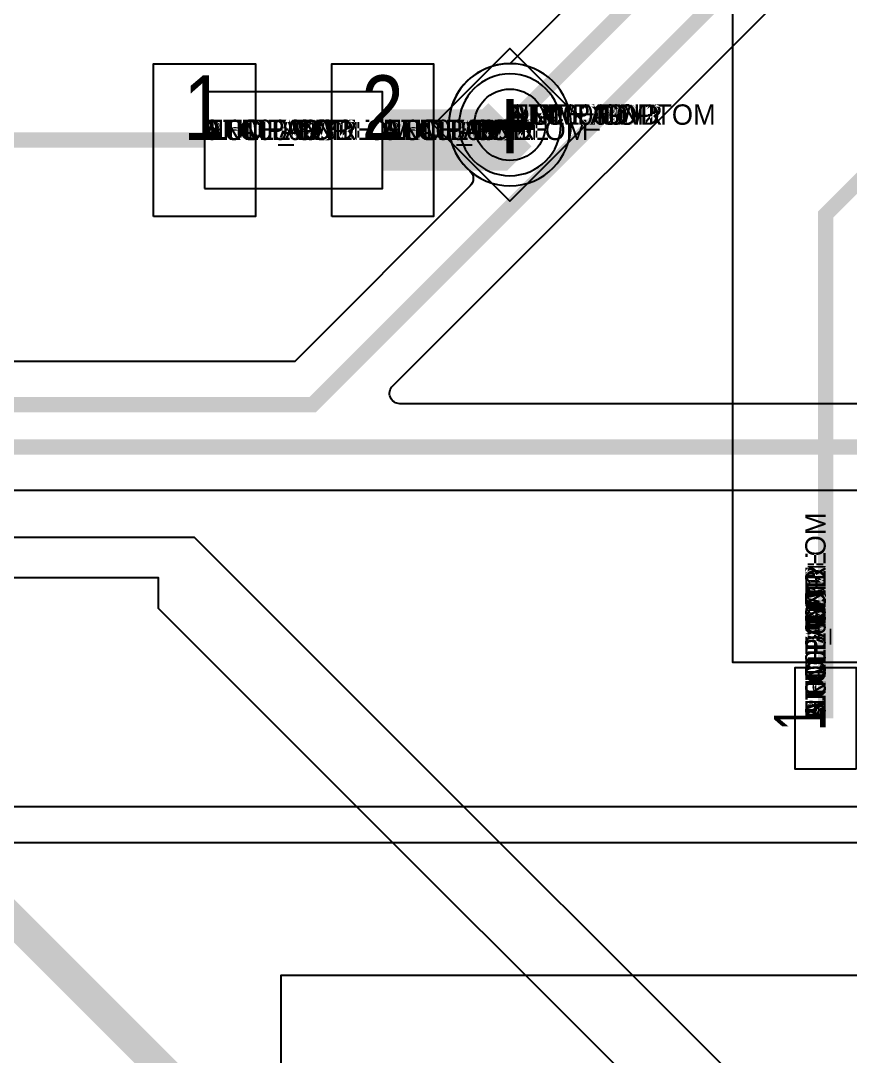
# Model space of a CAD drawing. Extents: x 0 to 323, y 0 to 320.
# Drawn here: x 17.1 to 25.24, y 34.4 to 44.57 of the extents above; entities that cross this region are included whole.
import ezdxf
from ezdxf.enums import TextEntityAlignment as Align

# ---------------------------------------------------------------- set-up
doc = ezdxf.new("R2010")
doc.units = 0
doc.header["$MEASUREMENT"] = 0
doc.layers.get('0').update_dxf_attribs({"linetype": 'CONTINUOUS'})
for name, color, linetype in [('CDN_FIGURES', 7, 'CONTINUOUS'), ('ETCH_BOTTOM', 7, 'CONTINUOUS'), ('ETCH_GND', 3, 'CONTINUOUS'), ('ETCH_INT1', 4, 'CONTINUOUS'), ('ETCH_INT2', 5, 'CONTINUOUS'), ('ETCH_PWR', 6, 'CONTINUOUS'), ('ETCH_TOP', 2, 'CONTINUOUS'), ('MANUFACTURING_NCLEGEND-1-6', 8, 'CONTINUOUS'), ('PACKAGE_GEOMETRY_ASSEMBLY_TOP', 11, 'CONTINUOUS'), ('PACKAGE_GEOMETRY_PIN_NUMBER', 9, 'CONTINUOUS')]:
    doc.layers.add(name, color=color, linetype=linetype)

# ---------------------------------------------------------------- blocks, each defined once
blk = doc.blocks.new('PAD_INFO')
for tag in ['SHAPE_TYPE', 'PAD_HEIGHT', 'PAD_LAYER', 'PAD_TYPE', 'PAD_WIDTH']:
    blk.add_attdef(tag, (0, 0), '', height=0.2)
at = {"flags": 2}
blk.add_attdef('CDN_TYPE', (0, 0), '', height=0.2, dxfattribs=at)
blk = doc.blocks.new('DRILL_INFO')
at = {"flags": 2}
blk.add_attdef('CDN_TYPE', (0, 0), '', height=0.2, dxfattribs=at)
for tag in ['FSHAPE', 'FCHAR', 'DRILL_HEIGHT', 'DIAMETER', 'PLATED', 'DRILL_WIDTH']:
    blk.add_attdef(tag, (0, 0), '', height=0.2)
blk = doc.blocks.new('VIA0700X0300')
at = {"layer": 'ETCH_BOTTOM'}
blk.add_circle((0, 0), 0.35, dxfattribs=at)
at = {"layer": 'ETCH_GND'}
blk.add_circle((0, 0), 0.35, dxfattribs=at)
at = {"layer": 'ETCH_INT1'}
blk.add_circle((0, 0), 0.35, dxfattribs=at)
at = {"layer": 'ETCH_INT2'}
blk.add_circle((0, 0), 0.35, dxfattribs=at)
at = {"layer": 'ETCH_PWR'}
blk.add_circle((0, 0), 0.35, dxfattribs=at)
at = {"layer": 'ETCH_TOP'}
blk.add_circle((0, 0), 0.35, dxfattribs=at)
ref = blk.add_blockref('PAD_INFO', (0, 0))
ref.add_attrib('PAD_LAYER', 'ETCH_TOP', (0, 0), dxfattribs={"height": 0.2})
ref.add_attrib('SHAPE_TYPE', 'NULL', (0, 0), dxfattribs={"height": 0.2})
ref.add_attrib('PAD_TYPE', 'ANTIPAD', (0, 0), dxfattribs={"height": 0.2})
ref.add_attrib('PAD_WIDTH', '0.000000', (0, 0), dxfattribs={"height": 0.2})
ref.add_attrib('PAD_HEIGHT', '0.000000', (0, 0), dxfattribs={"height": 0.2})
ref = blk.add_blockref('PAD_INFO', (0, 0))
ref.add_attrib('PAD_LAYER', 'ETCH_GND', (0, 0), dxfattribs={"height": 0.2})
ref.add_attrib('SHAPE_TYPE', 'NULL', (0, 0), dxfattribs={"height": 0.2})
ref.add_attrib('PAD_TYPE', 'ANTIPAD', (0, 0), dxfattribs={"height": 0.2})
ref.add_attrib('PAD_WIDTH', '0.000000', (0, 0), dxfattribs={"height": 0.2})
ref.add_attrib('PAD_HEIGHT', '0.000000', (0, 0), dxfattribs={"height": 0.2})
ref = blk.add_blockref('PAD_INFO', (0, 0))
ref.add_attrib('PAD_LAYER', 'ETCH_INT1', (0, 0), dxfattribs={"height": 0.2})
ref.add_attrib('SHAPE_TYPE', 'NULL', (0, 0), dxfattribs={"height": 0.2})
ref.add_attrib('PAD_TYPE', 'ANTIPAD', (0, 0), dxfattribs={"height": 0.2})
ref.add_attrib('PAD_WIDTH', '0.000000', (0, 0), dxfattribs={"height": 0.2})
ref.add_attrib('PAD_HEIGHT', '0.000000', (0, 0), dxfattribs={"height": 0.2})
ref = blk.add_blockref('PAD_INFO', (0, 0))
ref.add_attrib('PAD_LAYER', 'ETCH_INT2', (0, 0), dxfattribs={"height": 0.2})
ref.add_attrib('SHAPE_TYPE', 'NULL', (0, 0), dxfattribs={"height": 0.2})
ref.add_attrib('PAD_TYPE', 'ANTIPAD', (0, 0), dxfattribs={"height": 0.2})
ref.add_attrib('PAD_WIDTH', '0.000000', (0, 0), dxfattribs={"height": 0.2})
ref.add_attrib('PAD_HEIGHT', '0.000000', (0, 0), dxfattribs={"height": 0.2})
ref = blk.add_blockref('PAD_INFO', (0, 0))
ref.add_attrib('PAD_LAYER', 'ETCH_PWR', (0, 0), dxfattribs={"height": 0.2})
ref.add_attrib('SHAPE_TYPE', 'NULL', (0, 0), dxfattribs={"height": 0.2})
ref.add_attrib('PAD_TYPE', 'ANTIPAD', (0, 0), dxfattribs={"height": 0.2})
ref.add_attrib('PAD_WIDTH', '0.000000', (0, 0), dxfattribs={"height": 0.2})
ref.add_attrib('PAD_HEIGHT', '0.000000', (0, 0), dxfattribs={"height": 0.2})
ref = blk.add_blockref('PAD_INFO', (0, 0))
ref.add_attrib('PAD_LAYER', 'ETCH_BOTTOM', (0, 0), dxfattribs={"height": 0.2})
ref.add_attrib('SHAPE_TYPE', 'NULL', (0, 0), dxfattribs={"height": 0.2})
ref.add_attrib('PAD_TYPE', 'ANTIPAD', (0, 0), dxfattribs={"height": 0.2})
ref.add_attrib('PAD_WIDTH', '0.000000', (0, 0), dxfattribs={"height": 0.2})
ref.add_attrib('PAD_HEIGHT', '0.000000', (0, 0), dxfattribs={"height": 0.2})
ref = blk.add_blockref('PAD_INFO', (0, 0))
ref.add_attrib('PAD_LAYER', 'ETCH_TOP', (0, 0), dxfattribs={"height": 0.2})
ref.add_attrib('SHAPE_TYPE', 'NULL', (0, 0), dxfattribs={"height": 0.2})
ref.add_attrib('PAD_TYPE', 'THERMAL', (0, 0), dxfattribs={"height": 0.2})
ref.add_attrib('PAD_WIDTH', '0.000000', (0, 0), dxfattribs={"height": 0.2})
ref.add_attrib('PAD_HEIGHT', '0.000000', (0, 0), dxfattribs={"height": 0.2})
ref = blk.add_blockref('PAD_INFO', (0, 0))
ref.add_attrib('PAD_LAYER', 'ETCH_GND', (0, 0), dxfattribs={"height": 0.2})
ref.add_attrib('SHAPE_TYPE', 'NULL', (0, 0), dxfattribs={"height": 0.2})
ref.add_attrib('PAD_TYPE', 'THERMAL', (0, 0), dxfattribs={"height": 0.2})
ref.add_attrib('PAD_WIDTH', '0.000000', (0, 0), dxfattribs={"height": 0.2})
ref.add_attrib('PAD_HEIGHT', '0.000000', (0, 0), dxfattribs={"height": 0.2})
ref = blk.add_blockref('PAD_INFO', (0, 0))
ref.add_attrib('PAD_LAYER', 'ETCH_INT1', (0, 0), dxfattribs={"height": 0.2})
ref.add_attrib('SHAPE_TYPE', 'NULL', (0, 0), dxfattribs={"height": 0.2})
ref.add_attrib('PAD_TYPE', 'THERMAL', (0, 0), dxfattribs={"height": 0.2})
ref.add_attrib('PAD_WIDTH', '0.000000', (0, 0), dxfattribs={"height": 0.2})
ref.add_attrib('PAD_HEIGHT', '0.000000', (0, 0), dxfattribs={"height": 0.2})
ref = blk.add_blockref('PAD_INFO', (0, 0))
ref.add_attrib('PAD_LAYER', 'ETCH_INT2', (0, 0), dxfattribs={"height": 0.2})
ref.add_attrib('SHAPE_TYPE', 'NULL', (0, 0), dxfattribs={"height": 0.2})
ref.add_attrib('PAD_TYPE', 'THERMAL', (0, 0), dxfattribs={"height": 0.2})
ref.add_attrib('PAD_WIDTH', '0.000000', (0, 0), dxfattribs={"height": 0.2})
ref.add_attrib('PAD_HEIGHT', '0.000000', (0, 0), dxfattribs={"height": 0.2})
ref = blk.add_blockref('PAD_INFO', (0, 0))
ref.add_attrib('PAD_LAYER', 'ETCH_PWR', (0, 0), dxfattribs={"height": 0.2})
ref.add_attrib('SHAPE_TYPE', 'NULL', (0, 0), dxfattribs={"height": 0.2})
ref.add_attrib('PAD_TYPE', 'THERMAL', (0, 0), dxfattribs={"height": 0.2})
ref.add_attrib('PAD_WIDTH', '0.000000', (0, 0), dxfattribs={"height": 0.2})
ref.add_attrib('PAD_HEIGHT', '0.000000', (0, 0), dxfattribs={"height": 0.2})
ref = blk.add_blockref('PAD_INFO', (0, 0))
ref.add_attrib('PAD_LAYER', 'ETCH_BOTTOM', (0, 0), dxfattribs={"height": 0.2})
ref.add_attrib('SHAPE_TYPE', 'NULL', (0, 0), dxfattribs={"height": 0.2})
ref.add_attrib('PAD_TYPE', 'THERMAL', (0, 0), dxfattribs={"height": 0.2})
ref.add_attrib('PAD_WIDTH', '0.000000', (0, 0), dxfattribs={"height": 0.2})
ref.add_attrib('PAD_HEIGHT', '0.000000', (0, 0), dxfattribs={"height": 0.2})
ref = blk.add_blockref('PAD_INFO', (0, 0))
ref.add_attrib('PAD_LAYER', 'ETCH_TOP', (0, 0), dxfattribs={"height": 0.2})
ref.add_attrib('SHAPE_TYPE', 'CIRCLE', (0, 0), dxfattribs={"height": 0.2})
ref.add_attrib('PAD_TYPE', 'REGULAR', (0, 0), dxfattribs={"height": 0.2})
ref.add_attrib('PAD_WIDTH', '0.700000', (0, 0), dxfattribs={"height": 0.2})
ref.add_attrib('PAD_HEIGHT', '0.700000', (0, 0), dxfattribs={"height": 0.2})
ref = blk.add_blockref('PAD_INFO', (0, 0))
ref.add_attrib('PAD_LAYER', 'ETCH_GND', (0, 0), dxfattribs={"height": 0.2})
ref.add_attrib('SHAPE_TYPE', 'CIRCLE', (0, 0), dxfattribs={"height": 0.2})
ref.add_attrib('PAD_TYPE', 'REGULAR', (0, 0), dxfattribs={"height": 0.2})
ref.add_attrib('PAD_WIDTH', '0.700000', (0, 0), dxfattribs={"height": 0.2})
ref.add_attrib('PAD_HEIGHT', '0.700000', (0, 0), dxfattribs={"height": 0.2})
ref = blk.add_blockref('PAD_INFO', (0, 0))
ref.add_attrib('PAD_LAYER', 'ETCH_INT1', (0, 0), dxfattribs={"height": 0.2})
ref.add_attrib('SHAPE_TYPE', 'CIRCLE', (0, 0), dxfattribs={"height": 0.2})
ref.add_attrib('PAD_TYPE', 'REGULAR', (0, 0), dxfattribs={"height": 0.2})
ref.add_attrib('PAD_WIDTH', '0.700000', (0, 0), dxfattribs={"height": 0.2})
ref.add_attrib('PAD_HEIGHT', '0.700000', (0, 0), dxfattribs={"height": 0.2})
ref = blk.add_blockref('PAD_INFO', (0, 0))
ref.add_attrib('PAD_LAYER', 'ETCH_INT2', (0, 0), dxfattribs={"height": 0.2})
ref.add_attrib('SHAPE_TYPE', 'CIRCLE', (0, 0), dxfattribs={"height": 0.2})
ref.add_attrib('PAD_TYPE', 'REGULAR', (0, 0), dxfattribs={"height": 0.2})
ref.add_attrib('PAD_WIDTH', '0.700000', (0, 0), dxfattribs={"height": 0.2})
ref.add_attrib('PAD_HEIGHT', '0.700000', (0, 0), dxfattribs={"height": 0.2})
ref = blk.add_blockref('PAD_INFO', (0, 0))
ref.add_attrib('PAD_LAYER', 'ETCH_PWR', (0, 0), dxfattribs={"height": 0.2})
ref.add_attrib('SHAPE_TYPE', 'CIRCLE', (0, 0), dxfattribs={"height": 0.2})
ref.add_attrib('PAD_TYPE', 'REGULAR', (0, 0), dxfattribs={"height": 0.2})
ref.add_attrib('PAD_WIDTH', '0.700000', (0, 0), dxfattribs={"height": 0.2})
ref.add_attrib('PAD_HEIGHT', '0.700000', (0, 0), dxfattribs={"height": 0.2})
ref = blk.add_blockref('PAD_INFO', (0, 0))
ref.add_attrib('PAD_LAYER', 'ETCH_BOTTOM', (0, 0), dxfattribs={"height": 0.2})
ref.add_attrib('SHAPE_TYPE', 'CIRCLE', (0, 0), dxfattribs={"height": 0.2})
ref.add_attrib('PAD_TYPE', 'REGULAR', (0, 0), dxfattribs={"height": 0.2})
ref.add_attrib('PAD_WIDTH', '0.700000', (0, 0), dxfattribs={"height": 0.2})
ref.add_attrib('PAD_HEIGHT', '0.700000', (0, 0), dxfattribs={"height": 0.2})
ref = blk.add_blockref('DRILL_INFO', (0, 0))
ref.add_attrib('DIAMETER', '0.300000', (0, 0), dxfattribs={"height": 0.2})
ref.add_attrib('PLATED', 'PLATED', (0, 0), dxfattribs={"height": 0.2})
ref.add_attrib('FSHAPE', 'DIAMOND', (0, 0), dxfattribs={"height": 0.2})
ref.add_attrib('FCHAR', '+', (0, 0), dxfattribs={"height": 0.2})
ref.add_attrib('DRILL_WIDTH', '1.500000', (0, 0), dxfattribs={"height": 0.2})
ref.add_attrib('DRILL_HEIGHT', '1.500000', (0, 0), dxfattribs={"height": 0.2})
for tag in ['CDN_TYPE', 'PIN']:
    blk.add_attdef(tag, (0, 0), '', height=0.2)
at = {"flags": 2}
for tag in ['PSTKNAME', 'BBV']:
    blk.add_attdef(tag, (0, 0), '', height=0.2, dxfattribs=at)
blk = doc.blocks.new('FIGURE_DIAMOND')
at = {"layer": 'CDN_FIGURES'}
blk.add_lwpolyline([(-0.5, 0), (0, 0.5), (0.5, 0), (0, -0.5)], close=True, dxfattribs=at)
blk = doc.blocks.new('RC1000X0600TS')
at = {"layer": 'ETCH_TOP'}
blk.add_lwpolyline([(-0.5, -0.3), (-0.5, 0.3), (0.5, 0.3), (0.5, -0.3)], close=True, dxfattribs=at)
ref = blk.add_blockref('PAD_INFO', (0, 0))
ref.add_attrib('PAD_LAYER', 'ETCH_TOP', (0, 0), dxfattribs={"height": 0.2})
ref.add_attrib('SHAPE_TYPE', 'NULL', (0, 0), dxfattribs={"height": 0.2})
ref.add_attrib('PAD_TYPE', 'ANTIPAD', (0, 0), dxfattribs={"height": 0.2})
ref.add_attrib('PAD_WIDTH', '0.000000', (0, 0), dxfattribs={"height": 0.2})
ref.add_attrib('PAD_HEIGHT', '0.000000', (0, 0), dxfattribs={"height": 0.2})
ref = blk.add_blockref('PAD_INFO', (0, 0))
ref.add_attrib('PAD_LAYER', 'ETCH_GND', (0, 0), dxfattribs={"height": 0.2})
ref.add_attrib('SHAPE_TYPE', 'NULL', (0, 0), dxfattribs={"height": 0.2})
ref.add_attrib('PAD_TYPE', 'ANTIPAD', (0, 0), dxfattribs={"height": 0.2})
ref.add_attrib('PAD_WIDTH', '0.000000', (0, 0), dxfattribs={"height": 0.2})
ref.add_attrib('PAD_HEIGHT', '0.000000', (0, 0), dxfattribs={"height": 0.2})
ref = blk.add_blockref('PAD_INFO', (0, 0))
ref.add_attrib('PAD_LAYER', 'ETCH_INT1', (0, 0), dxfattribs={"height": 0.2})
ref.add_attrib('SHAPE_TYPE', 'NULL', (0, 0), dxfattribs={"height": 0.2})
ref.add_attrib('PAD_TYPE', 'ANTIPAD', (0, 0), dxfattribs={"height": 0.2})
ref.add_attrib('PAD_WIDTH', '0.000000', (0, 0), dxfattribs={"height": 0.2})
ref.add_attrib('PAD_HEIGHT', '0.000000', (0, 0), dxfattribs={"height": 0.2})
ref = blk.add_blockref('PAD_INFO', (0, 0))
ref.add_attrib('PAD_LAYER', 'ETCH_INT2', (0, 0), dxfattribs={"height": 0.2})
ref.add_attrib('SHAPE_TYPE', 'NULL', (0, 0), dxfattribs={"height": 0.2})
ref.add_attrib('PAD_TYPE', 'ANTIPAD', (0, 0), dxfattribs={"height": 0.2})
ref.add_attrib('PAD_WIDTH', '0.000000', (0, 0), dxfattribs={"height": 0.2})
ref.add_attrib('PAD_HEIGHT', '0.000000', (0, 0), dxfattribs={"height": 0.2})
ref = blk.add_blockref('PAD_INFO', (0, 0))
ref.add_attrib('PAD_LAYER', 'ETCH_PWR', (0, 0), dxfattribs={"height": 0.2})
ref.add_attrib('SHAPE_TYPE', 'NULL', (0, 0), dxfattribs={"height": 0.2})
ref.add_attrib('PAD_TYPE', 'ANTIPAD', (0, 0), dxfattribs={"height": 0.2})
ref.add_attrib('PAD_WIDTH', '0.000000', (0, 0), dxfattribs={"height": 0.2})
ref.add_attrib('PAD_HEIGHT', '0.000000', (0, 0), dxfattribs={"height": 0.2})
ref = blk.add_blockref('PAD_INFO', (0, 0))
ref.add_attrib('PAD_LAYER', 'ETCH_BOTTOM', (0, 0), dxfattribs={"height": 0.2})
ref.add_attrib('SHAPE_TYPE', 'NULL', (0, 0), dxfattribs={"height": 0.2})
ref.add_attrib('PAD_TYPE', 'ANTIPAD', (0, 0), dxfattribs={"height": 0.2})
ref.add_attrib('PAD_WIDTH', '0.000000', (0, 0), dxfattribs={"height": 0.2})
ref.add_attrib('PAD_HEIGHT', '0.000000', (0, 0), dxfattribs={"height": 0.2})
ref = blk.add_blockref('PAD_INFO', (0, 0))
ref.add_attrib('PAD_LAYER', 'ETCH_TOP', (0, 0), dxfattribs={"height": 0.2})
ref.add_attrib('SHAPE_TYPE', 'NULL', (0, 0), dxfattribs={"height": 0.2})
ref.add_attrib('PAD_TYPE', 'THERMAL', (0, 0), dxfattribs={"height": 0.2})
ref.add_attrib('PAD_WIDTH', '0.000000', (0, 0), dxfattribs={"height": 0.2})
ref.add_attrib('PAD_HEIGHT', '0.000000', (0, 0), dxfattribs={"height": 0.2})
ref = blk.add_blockref('PAD_INFO', (0, 0))
ref.add_attrib('PAD_LAYER', 'ETCH_GND', (0, 0), dxfattribs={"height": 0.2})
ref.add_attrib('SHAPE_TYPE', 'NULL', (0, 0), dxfattribs={"height": 0.2})
ref.add_attrib('PAD_TYPE', 'THERMAL', (0, 0), dxfattribs={"height": 0.2})
ref.add_attrib('PAD_WIDTH', '0.000000', (0, 0), dxfattribs={"height": 0.2})
ref.add_attrib('PAD_HEIGHT', '0.000000', (0, 0), dxfattribs={"height": 0.2})
ref = blk.add_blockref('PAD_INFO', (0, 0))
ref.add_attrib('PAD_LAYER', 'ETCH_INT1', (0, 0), dxfattribs={"height": 0.2})
ref.add_attrib('SHAPE_TYPE', 'NULL', (0, 0), dxfattribs={"height": 0.2})
ref.add_attrib('PAD_TYPE', 'THERMAL', (0, 0), dxfattribs={"height": 0.2})
ref.add_attrib('PAD_WIDTH', '0.000000', (0, 0), dxfattribs={"height": 0.2})
ref.add_attrib('PAD_HEIGHT', '0.000000', (0, 0), dxfattribs={"height": 0.2})
ref = blk.add_blockref('PAD_INFO', (0, 0))
ref.add_attrib('PAD_LAYER', 'ETCH_INT2', (0, 0), dxfattribs={"height": 0.2})
ref.add_attrib('SHAPE_TYPE', 'NULL', (0, 0), dxfattribs={"height": 0.2})
ref.add_attrib('PAD_TYPE', 'THERMAL', (0, 0), dxfattribs={"height": 0.2})
ref.add_attrib('PAD_WIDTH', '0.000000', (0, 0), dxfattribs={"height": 0.2})
ref.add_attrib('PAD_HEIGHT', '0.000000', (0, 0), dxfattribs={"height": 0.2})
ref = blk.add_blockref('PAD_INFO', (0, 0))
ref.add_attrib('PAD_LAYER', 'ETCH_PWR', (0, 0), dxfattribs={"height": 0.2})
ref.add_attrib('SHAPE_TYPE', 'NULL', (0, 0), dxfattribs={"height": 0.2})
ref.add_attrib('PAD_TYPE', 'THERMAL', (0, 0), dxfattribs={"height": 0.2})
ref.add_attrib('PAD_WIDTH', '0.000000', (0, 0), dxfattribs={"height": 0.2})
ref.add_attrib('PAD_HEIGHT', '0.000000', (0, 0), dxfattribs={"height": 0.2})
ref = blk.add_blockref('PAD_INFO', (0, 0))
ref.add_attrib('PAD_LAYER', 'ETCH_BOTTOM', (0, 0), dxfattribs={"height": 0.2})
ref.add_attrib('SHAPE_TYPE', 'NULL', (0, 0), dxfattribs={"height": 0.2})
ref.add_attrib('PAD_TYPE', 'THERMAL', (0, 0), dxfattribs={"height": 0.2})
ref.add_attrib('PAD_WIDTH', '0.000000', (0, 0), dxfattribs={"height": 0.2})
ref.add_attrib('PAD_HEIGHT', '0.000000', (0, 0), dxfattribs={"height": 0.2})
ref = blk.add_blockref('PAD_INFO', (0, 0))
ref.add_attrib('PAD_LAYER', 'ETCH_TOP', (0, 0), dxfattribs={"height": 0.2})
ref.add_attrib('SHAPE_TYPE', 'RECTANGLE', (0, 0), dxfattribs={"height": 0.2})
ref.add_attrib('PAD_TYPE', 'REGULAR', (0, 0), dxfattribs={"height": 0.2})
ref.add_attrib('PAD_WIDTH', '1.000000', (0, 0), dxfattribs={"height": 0.2})
ref.add_attrib('PAD_HEIGHT', '0.600000', (0, 0), dxfattribs={"height": 0.2})
ref = blk.add_blockref('PAD_INFO', (0, 0))
ref.add_attrib('PAD_LAYER', 'ETCH_GND', (0, 0), dxfattribs={"height": 0.2})
ref.add_attrib('SHAPE_TYPE', 'NULL', (0, 0), dxfattribs={"height": 0.2})
ref.add_attrib('PAD_TYPE', 'REGULAR', (0, 0), dxfattribs={"height": 0.2})
ref.add_attrib('PAD_WIDTH', '0.000000', (0, 0), dxfattribs={"height": 0.2})
ref.add_attrib('PAD_HEIGHT', '0.000000', (0, 0), dxfattribs={"height": 0.2})
ref = blk.add_blockref('PAD_INFO', (0, 0))
ref.add_attrib('PAD_LAYER', 'ETCH_INT1', (0, 0), dxfattribs={"height": 0.2})
ref.add_attrib('SHAPE_TYPE', 'NULL', (0, 0), dxfattribs={"height": 0.2})
ref.add_attrib('PAD_TYPE', 'REGULAR', (0, 0), dxfattribs={"height": 0.2})
ref.add_attrib('PAD_WIDTH', '0.000000', (0, 0), dxfattribs={"height": 0.2})
ref.add_attrib('PAD_HEIGHT', '0.000000', (0, 0), dxfattribs={"height": 0.2})
ref = blk.add_blockref('PAD_INFO', (0, 0))
ref.add_attrib('PAD_LAYER', 'ETCH_INT2', (0, 0), dxfattribs={"height": 0.2})
ref.add_attrib('SHAPE_TYPE', 'NULL', (0, 0), dxfattribs={"height": 0.2})
ref.add_attrib('PAD_TYPE', 'REGULAR', (0, 0), dxfattribs={"height": 0.2})
ref.add_attrib('PAD_WIDTH', '0.000000', (0, 0), dxfattribs={"height": 0.2})
ref.add_attrib('PAD_HEIGHT', '0.000000', (0, 0), dxfattribs={"height": 0.2})
ref = blk.add_blockref('PAD_INFO', (0, 0))
ref.add_attrib('PAD_LAYER', 'ETCH_PWR', (0, 0), dxfattribs={"height": 0.2})
ref.add_attrib('SHAPE_TYPE', 'NULL', (0, 0), dxfattribs={"height": 0.2})
ref.add_attrib('PAD_TYPE', 'REGULAR', (0, 0), dxfattribs={"height": 0.2})
ref.add_attrib('PAD_WIDTH', '0.000000', (0, 0), dxfattribs={"height": 0.2})
ref.add_attrib('PAD_HEIGHT', '0.000000', (0, 0), dxfattribs={"height": 0.2})
ref = blk.add_blockref('PAD_INFO', (0, 0))
ref.add_attrib('PAD_LAYER', 'ETCH_BOTTOM', (0, 0), dxfattribs={"height": 0.2})
ref.add_attrib('SHAPE_TYPE', 'NULL', (0, 0), dxfattribs={"height": 0.2})
ref.add_attrib('PAD_TYPE', 'REGULAR', (0, 0), dxfattribs={"height": 0.2})
ref.add_attrib('PAD_WIDTH', '0.000000', (0, 0), dxfattribs={"height": 0.2})
ref.add_attrib('PAD_HEIGHT', '0.000000', (0, 0), dxfattribs={"height": 0.2})
ref = blk.add_blockref('DRILL_INFO', (0, 0))
ref.add_attrib('DIAMETER', '0.000000', (0, 0), dxfattribs={"height": 0.2})
ref.add_attrib('PLATED', 'PLATED', (0, 0), dxfattribs={"height": 0.2})
ref.add_attrib('FSHAPE', 'NULL', (0, 0), dxfattribs={"height": 0.2})
ref.add_attrib('DRILL_WIDTH', '0.000000', (0, 0), dxfattribs={"height": 0.2})
ref.add_attrib('DRILL_HEIGHT', '0.000000', (0, 0), dxfattribs={"height": 0.2})
for tag in ['CDN_TYPE', 'PIN']:
    blk.add_attdef(tag, (0, 0), '', height=0.2)
at = {"flags": 2}
for tag in ['PSTKNAME', 'BBV']:
    blk.add_attdef(tag, (0, 0), '', height=0.2, dxfattribs=at)
blk = doc.blocks.new('TSSOP2_44')
at = {"layer": 'PACKAGE_GEOMETRY_ASSEMBLY_TOP'}
blk.add_lwpolyline([(-5.08, -9.315), (5.08, -9.315), (5.08, 9.315), (-5.08, 9.315)], close=True, dxfattribs=at)
at = {"layer": 'ETCH_TOP'}
ref = blk.add_blockref('RC1000X0600TS', (-5.63, 8.4), dxfattribs=at)
ref.add_attrib('CDN_TYPE', 'PIN', (0, 0), dxfattribs={"height": 0.2})
ref.add_attrib('PIN', '1', (0, 0), dxfattribs={"height": 0.2})
ref = blk.add_blockref('RC1000X0600TS', (5.63, 8.4), dxfattribs=at)
ref.add_attrib('CDN_TYPE', 'PIN', (0, 0), dxfattribs={"height": 0.2})
ref.add_attrib('PIN', '44', (0, 0), dxfattribs={"height": 0.2})
at = {"flags": 2}
for tag in ['SYMBOL_TYPE', 'CDN_TYPE', 'REFDES']:
    blk.add_attdef(tag, (0, 0), '', height=0.2, dxfattribs=at)
blk = doc.blocks.new('RC1000X1500TS')
at = {"layer": 'ETCH_TOP'}
blk.add_lwpolyline([(-0.5, -0.75), (-0.5, 0.75), (0.5, 0.75), (0.5, -0.75)], close=True, dxfattribs=at)
ref = blk.add_blockref('PAD_INFO', (0, 0))
ref.add_attrib('PAD_LAYER', 'ETCH_TOP', (0, 0), dxfattribs={"height": 0.2})
ref.add_attrib('SHAPE_TYPE', 'NULL', (0, 0), dxfattribs={"height": 0.2})
ref.add_attrib('PAD_TYPE', 'ANTIPAD', (0, 0), dxfattribs={"height": 0.2})
ref.add_attrib('PAD_WIDTH', '0.000000', (0, 0), dxfattribs={"height": 0.2})
ref.add_attrib('PAD_HEIGHT', '0.000000', (0, 0), dxfattribs={"height": 0.2})
ref = blk.add_blockref('PAD_INFO', (0, 0))
ref.add_attrib('PAD_LAYER', 'ETCH_GND', (0, 0), dxfattribs={"height": 0.2})
ref.add_attrib('SHAPE_TYPE', 'NULL', (0, 0), dxfattribs={"height": 0.2})
ref.add_attrib('PAD_TYPE', 'ANTIPAD', (0, 0), dxfattribs={"height": 0.2})
ref.add_attrib('PAD_WIDTH', '0.000000', (0, 0), dxfattribs={"height": 0.2})
ref.add_attrib('PAD_HEIGHT', '0.000000', (0, 0), dxfattribs={"height": 0.2})
ref = blk.add_blockref('PAD_INFO', (0, 0))
ref.add_attrib('PAD_LAYER', 'ETCH_INT1', (0, 0), dxfattribs={"height": 0.2})
ref.add_attrib('SHAPE_TYPE', 'NULL', (0, 0), dxfattribs={"height": 0.2})
ref.add_attrib('PAD_TYPE', 'ANTIPAD', (0, 0), dxfattribs={"height": 0.2})
ref.add_attrib('PAD_WIDTH', '0.000000', (0, 0), dxfattribs={"height": 0.2})
ref.add_attrib('PAD_HEIGHT', '0.000000', (0, 0), dxfattribs={"height": 0.2})
ref = blk.add_blockref('PAD_INFO', (0, 0))
ref.add_attrib('PAD_LAYER', 'ETCH_INT2', (0, 0), dxfattribs={"height": 0.2})
ref.add_attrib('SHAPE_TYPE', 'NULL', (0, 0), dxfattribs={"height": 0.2})
ref.add_attrib('PAD_TYPE', 'ANTIPAD', (0, 0), dxfattribs={"height": 0.2})
ref.add_attrib('PAD_WIDTH', '0.000000', (0, 0), dxfattribs={"height": 0.2})
ref.add_attrib('PAD_HEIGHT', '0.000000', (0, 0), dxfattribs={"height": 0.2})
ref = blk.add_blockref('PAD_INFO', (0, 0))
ref.add_attrib('PAD_LAYER', 'ETCH_PWR', (0, 0), dxfattribs={"height": 0.2})
ref.add_attrib('SHAPE_TYPE', 'NULL', (0, 0), dxfattribs={"height": 0.2})
ref.add_attrib('PAD_TYPE', 'ANTIPAD', (0, 0), dxfattribs={"height": 0.2})
ref.add_attrib('PAD_WIDTH', '0.000000', (0, 0), dxfattribs={"height": 0.2})
ref.add_attrib('PAD_HEIGHT', '0.000000', (0, 0), dxfattribs={"height": 0.2})
ref = blk.add_blockref('PAD_INFO', (0, 0))
ref.add_attrib('PAD_LAYER', 'ETCH_BOTTOM', (0, 0), dxfattribs={"height": 0.2})
ref.add_attrib('SHAPE_TYPE', 'NULL', (0, 0), dxfattribs={"height": 0.2})
ref.add_attrib('PAD_TYPE', 'ANTIPAD', (0, 0), dxfattribs={"height": 0.2})
ref.add_attrib('PAD_WIDTH', '0.000000', (0, 0), dxfattribs={"height": 0.2})
ref.add_attrib('PAD_HEIGHT', '0.000000', (0, 0), dxfattribs={"height": 0.2})
ref = blk.add_blockref('PAD_INFO', (0, 0))
ref.add_attrib('PAD_LAYER', 'ETCH_TOP', (0, 0), dxfattribs={"height": 0.2})
ref.add_attrib('SHAPE_TYPE', 'NULL', (0, 0), dxfattribs={"height": 0.2})
ref.add_attrib('PAD_TYPE', 'THERMAL', (0, 0), dxfattribs={"height": 0.2})
ref.add_attrib('PAD_WIDTH', '0.000000', (0, 0), dxfattribs={"height": 0.2})
ref.add_attrib('PAD_HEIGHT', '0.000000', (0, 0), dxfattribs={"height": 0.2})
ref = blk.add_blockref('PAD_INFO', (0, 0))
ref.add_attrib('PAD_LAYER', 'ETCH_GND', (0, 0), dxfattribs={"height": 0.2})
ref.add_attrib('SHAPE_TYPE', 'NULL', (0, 0), dxfattribs={"height": 0.2})
ref.add_attrib('PAD_TYPE', 'THERMAL', (0, 0), dxfattribs={"height": 0.2})
ref.add_attrib('PAD_WIDTH', '0.000000', (0, 0), dxfattribs={"height": 0.2})
ref.add_attrib('PAD_HEIGHT', '0.000000', (0, 0), dxfattribs={"height": 0.2})
ref = blk.add_blockref('PAD_INFO', (0, 0))
ref.add_attrib('PAD_LAYER', 'ETCH_INT1', (0, 0), dxfattribs={"height": 0.2})
ref.add_attrib('SHAPE_TYPE', 'NULL', (0, 0), dxfattribs={"height": 0.2})
ref.add_attrib('PAD_TYPE', 'THERMAL', (0, 0), dxfattribs={"height": 0.2})
ref.add_attrib('PAD_WIDTH', '0.000000', (0, 0), dxfattribs={"height": 0.2})
ref.add_attrib('PAD_HEIGHT', '0.000000', (0, 0), dxfattribs={"height": 0.2})
ref = blk.add_blockref('PAD_INFO', (0, 0))
ref.add_attrib('PAD_LAYER', 'ETCH_INT2', (0, 0), dxfattribs={"height": 0.2})
ref.add_attrib('SHAPE_TYPE', 'NULL', (0, 0), dxfattribs={"height": 0.2})
ref.add_attrib('PAD_TYPE', 'THERMAL', (0, 0), dxfattribs={"height": 0.2})
ref.add_attrib('PAD_WIDTH', '0.000000', (0, 0), dxfattribs={"height": 0.2})
ref.add_attrib('PAD_HEIGHT', '0.000000', (0, 0), dxfattribs={"height": 0.2})
ref = blk.add_blockref('PAD_INFO', (0, 0))
ref.add_attrib('PAD_LAYER', 'ETCH_PWR', (0, 0), dxfattribs={"height": 0.2})
ref.add_attrib('SHAPE_TYPE', 'NULL', (0, 0), dxfattribs={"height": 0.2})
ref.add_attrib('PAD_TYPE', 'THERMAL', (0, 0), dxfattribs={"height": 0.2})
ref.add_attrib('PAD_WIDTH', '0.000000', (0, 0), dxfattribs={"height": 0.2})
ref.add_attrib('PAD_HEIGHT', '0.000000', (0, 0), dxfattribs={"height": 0.2})
ref = blk.add_blockref('PAD_INFO', (0, 0))
ref.add_attrib('PAD_LAYER', 'ETCH_BOTTOM', (0, 0), dxfattribs={"height": 0.2})
ref.add_attrib('SHAPE_TYPE', 'NULL', (0, 0), dxfattribs={"height": 0.2})
ref.add_attrib('PAD_TYPE', 'THERMAL', (0, 0), dxfattribs={"height": 0.2})
ref.add_attrib('PAD_WIDTH', '0.000000', (0, 0), dxfattribs={"height": 0.2})
ref.add_attrib('PAD_HEIGHT', '0.000000', (0, 0), dxfattribs={"height": 0.2})
ref = blk.add_blockref('PAD_INFO', (0, 0))
ref.add_attrib('PAD_LAYER', 'ETCH_GND', (0, 0), dxfattribs={"height": 0.2})
ref.add_attrib('SHAPE_TYPE', 'NULL', (0, 0), dxfattribs={"height": 0.2})
ref.add_attrib('PAD_TYPE', 'REGULAR', (0, 0), dxfattribs={"height": 0.2})
ref.add_attrib('PAD_WIDTH', '0.000000', (0, 0), dxfattribs={"height": 0.2})
ref.add_attrib('PAD_HEIGHT', '0.000000', (0, 0), dxfattribs={"height": 0.2})
ref = blk.add_blockref('PAD_INFO', (0, 0))
ref.add_attrib('PAD_LAYER', 'ETCH_INT1', (0, 0), dxfattribs={"height": 0.2})
ref.add_attrib('SHAPE_TYPE', 'NULL', (0, 0), dxfattribs={"height": 0.2})
ref.add_attrib('PAD_TYPE', 'REGULAR', (0, 0), dxfattribs={"height": 0.2})
ref.add_attrib('PAD_WIDTH', '0.000000', (0, 0), dxfattribs={"height": 0.2})
ref.add_attrib('PAD_HEIGHT', '0.000000', (0, 0), dxfattribs={"height": 0.2})
ref = blk.add_blockref('PAD_INFO', (0, 0))
ref.add_attrib('PAD_LAYER', 'ETCH_INT2', (0, 0), dxfattribs={"height": 0.2})
ref.add_attrib('SHAPE_TYPE', 'NULL', (0, 0), dxfattribs={"height": 0.2})
ref.add_attrib('PAD_TYPE', 'REGULAR', (0, 0), dxfattribs={"height": 0.2})
ref.add_attrib('PAD_WIDTH', '0.000000', (0, 0), dxfattribs={"height": 0.2})
ref.add_attrib('PAD_HEIGHT', '0.000000', (0, 0), dxfattribs={"height": 0.2})
ref = blk.add_blockref('PAD_INFO', (0, 0))
ref.add_attrib('PAD_LAYER', 'ETCH_PWR', (0, 0), dxfattribs={"height": 0.2})
ref.add_attrib('SHAPE_TYPE', 'NULL', (0, 0), dxfattribs={"height": 0.2})
ref.add_attrib('PAD_TYPE', 'REGULAR', (0, 0), dxfattribs={"height": 0.2})
ref.add_attrib('PAD_WIDTH', '0.000000', (0, 0), dxfattribs={"height": 0.2})
ref.add_attrib('PAD_HEIGHT', '0.000000', (0, 0), dxfattribs={"height": 0.2})
ref = blk.add_blockref('PAD_INFO', (0, 0))
ref.add_attrib('PAD_LAYER', 'ETCH_BOTTOM', (0, 0), dxfattribs={"height": 0.2})
ref.add_attrib('SHAPE_TYPE', 'NULL', (0, 0), dxfattribs={"height": 0.2})
ref.add_attrib('PAD_TYPE', 'REGULAR', (0, 0), dxfattribs={"height": 0.2})
ref.add_attrib('PAD_WIDTH', '0.000000', (0, 0), dxfattribs={"height": 0.2})
ref.add_attrib('PAD_HEIGHT', '0.000000', (0, 0), dxfattribs={"height": 0.2})
ref = blk.add_blockref('DRILL_INFO', (0, 0))
ref.add_attrib('DIAMETER', '0.000000', (0, 0), dxfattribs={"height": 0.2})
ref.add_attrib('PLATED', 'PLATED', (0, 0), dxfattribs={"height": 0.2})
ref.add_attrib('FSHAPE', 'NULL', (0, 0), dxfattribs={"height": 0.2})
ref.add_attrib('DRILL_WIDTH', '0.000000', (0, 0), dxfattribs={"height": 0.2})
ref.add_attrib('DRILL_HEIGHT', '0.000000', (0, 0), dxfattribs={"height": 0.2})
ref = blk.add_blockref('PAD_INFO', (0, 0))
ref.add_attrib('PAD_LAYER', 'ETCH_TOP', (0, 0), dxfattribs={"height": 0.2})
ref.add_attrib('SHAPE_TYPE', 'RECTANGLE', (0, 0), dxfattribs={"height": 0.2})
ref.add_attrib('PAD_TYPE', 'REGULAR', (0, 0), dxfattribs={"height": 0.2})
ref.add_attrib('PAD_WIDTH', '1.000000', (0, 0), dxfattribs={"height": 0.2})
ref.add_attrib('PAD_HEIGHT', '1.500000', (0, 0), dxfattribs={"height": 0.2})
for tag in ['CDN_TYPE', 'PIN']:
    blk.add_attdef(tag, (0, 0), '', height=0.2)
at = {"flags": 2}
for tag in ['PSTKNAME', 'BBV']:
    blk.add_attdef(tag, (0, 0), '', height=0.2, dxfattribs=at)
blk = doc.blocks.new('F56')
at = {"layer": 'PACKAGE_GEOMETRY_ASSEMBLY_TOP'}
blk.add_lwpolyline([(0, -0.475), (1.75, -0.475), (1.75, 0.475), (0, 0.475)], close=True, dxfattribs=at)
at = {"layer": 'ETCH_TOP'}
ref = blk.add_blockref('RC1000X1500TS', (0, 0), dxfattribs=at)
ref.add_attrib('CDN_TYPE', 'PIN', (0, 0), dxfattribs={"height": 0.2})
ref.add_attrib('PIN', '1', (0, 0), dxfattribs={"height": 0.2})
ref = blk.add_blockref('RC1000X1500TS', (1.75, 0), dxfattribs=at)
ref.add_attrib('CDN_TYPE', 'PIN', (0, 0), dxfattribs={"height": 0.2})
ref.add_attrib('PIN', '2', (0, 0), dxfattribs={"height": 0.2})
at = {"flags": 2}
for tag in ['SYMBOL_TYPE', 'CDN_TYPE', 'REFDES']:
    blk.add_attdef(tag, (0, 0), '', height=0.2, dxfattribs=at)

msp = doc.modelspace()

# ---------------------------------------------------------------- linework, layer by layer
at = {"layer": 'ETCH_BOTTOM'}
for points, format in [([(43.295, 70.442, 0.15, 0.15, 0), (43.295, 69.655, 0.15, 0.15, 0), (42.325, 68.685, 0.15, 0.15, 0), (42.325, 68.088, 0.15, 0.15, 0), (41.63, 67.392, 0.15, 0.15, 0), (41.63, 66.795, 0.15, 0.15, 0), (41.118, 66.283, 0.15, 0.15, 0), (40.52, 66.283, 0.15, 0.15, 0), (39.778, 65.541, 0.15, 0.15, 0), (34.278, 65.541, 0.15, 0.15, 0), (33.825, 65.088, 0.15, 0.15, 0), (33.825, 62.583, 0.15, 0.15, 0), (33.517, 62.275, 0.15, 0.15, 0), (31.988, 62.275, 0.15, 0.15, 0), (28.4, 58.688, 0.15, 0.15, 0), (28.4, 50.05, 0.15, 0.15, 0), (21.9, 43.55, 0.15, 0.15, 0)], "xyseb"), ([(44.565, 67.814, 0.15, 0.15, 0), (43.914, 67.814, 0.15, 0.15, 0), (38.675, 62.575, 0.15, 0.15, 0), (34.242, 62.575, 0.15, 0.15, 0), (33.642, 61.975, 0.15, 0.15, 0), (32.112, 61.975, 0.15, 0.15, 0), (28.7, 58.563, 0.15, 0.15, 0), (28.7, 49.537, 0.15, 0.15, 0), (19.963, 40.8, 0.15, 0.15, 0), (14.5, 40.8, 0.15, 0.15, 0)], "xyseb"), ([(18.55, 64.85, 0.15, 0.15, 0), (4.625, 50.925, 0.15, 0.15, 0), (4.625, 43.162, 0.15, 0.15, 0), (8.112, 39.675, 0.15, 0.15, 0), (14.966, 39.675, 0.15, 0.15, 0), (15.676, 40.385, 0.15, 0.15, 0), (51.378, 40.385, 0.15, 0.15, 0), (65.225, 26.538, 0.15, 0.15, 0), (65.225, 25.275, 0.15, 0.15, 0), (64.6, 24.65, 0.15, 0.15, 0)], "xyseb"), ([(57.171, 35.193), (51.554, 40.81), (20.819, 40.81, -0.668179), (20.748, 40.983), (29.125, 49.361), (29.125, 58.387), (29.499, 58.761, -0.434813), (29.647, 58.756, 1.071728), (30.494, 59.603, -0.434813), (30.489, 59.751), (32.288, 61.55), (33.705, 61.55, -0.432543), (33.806, 61.442, 0.206069), (33.966, 60.996), (33.98, 60.981), (33.98, 59.301), (50.75, 42.531), (50.75, 42.15), (51.131, 42.15), (51.881, 41.4)], "xyb"), ([(27.975, 50.226), (21.899, 44.15), (21.879, 44.15, 0.680805), (21.506, 43.097, -0.434813), (21.511, 42.949), (19.787, 41.225), (15.569, 41.225), (15.556, 41.256, 1.046682), (13.49, 40.25, -0.569164), (13.401, 40.1), (13.059, 40.1, -0.569164), (12.97, 40.25, 1.683132), (10.95, 40.25, -0.569164), (10.861, 40.1), (8.288, 40.1), (7.039, 41.349, -0.434813), (7.044, 41.497, 0.20795), (7.25, 41.929), (7.25, 41.949), (9.475, 44.174), (9.475, 44.385), (10.688, 45.598, -0.569037)], "xyb"), ([(4.75, 15.351), (4.75, 42.191, -0.668179), (4.923, 42.262), (7.936, 39.25), (11.079, 39.25, -0.669693), (11.15, 39.077, 2.427924), (12.77, 39.077, -0.669693), (12.841, 39.25), (13.619, 39.25, -0.669693), (13.69, 39.077, 2.634574), (15.214, 39.162, -0.448395), (15.205, 39.313), (15.852, 39.96), (31.81, 39.96)], "xyb"), ([(31.66, 35.193), (19.65, 35.193), (19.65, 33.675), (15.539, 33.675), (15.524, 33.703, 4.117208), (15.52, 32.648), (15.534, 32.675), (19.65, 32.675), (19.65, 31.14), (15.536, 31.14), (15.522, 31.168, 4.117734), (15.522, 30.113), (15.536, 30.14), (19.65, 30.14), (19.65, 5.149), (48.758, 5.149, -0.668179)], "xyb")]:
    msp.add_lwpolyline(points, format=format, dxfattribs=at)
at = {"layer": 'ETCH_GND'}
for points in [[(22.4, 43.55, 1), (21.4, 43.55, 1)], [(24.794, 32.456), (18.45, 38.8), (18.45, 39.1), (16.1, 39.1), (15.787, 39.413, -0.668179), (15.823, 39.5), (18.8, 39.5), (26.017, 32.283), (70.847, 32.283), (70.847, 26.842, 0.668179), (71.02, 26.77), (73.563, 29.313, -0.668179), (73.65, 29.277), (73.65, 28.3), (70.847, 25.497), (70.847, 24.773), (69.403, 24.773), (69.403, 31.777), (25.187, 31.777), (24.71, 32.254), (24.722, 32.283, 0.668179), (24.794, 32.456)]]:
    msp.add_lwpolyline(points, format="xyb", close=True, dxfattribs=at)
at = {"layer": 'ETCH_INT1'}
msp.add_lwpolyline([(22.5, 43.55, 1), (21.3, 43.55, 1)], format="xyb", close=True, dxfattribs=at)
at = {"layer": 'ETCH_INT2'}
msp.add_lwpolyline([(21.9, 44.05, 1), (21.9, 43.05, 1)], format="xyb", close=True, dxfattribs=at)
at = {"layer": 'ETCH_PWR'}
msp.add_lwpolyline([(63.65, 30.6), (46.4, 30.6), (42.25, 34.75), (31.8, 34.75), (29.7, 36.85), (0.25, 36.85), (0.25, 117.35)], dxfattribs=at)
msp.add_lwpolyline([(22.4, 43.55, 1), (21.4, 43.55, 1)], format="xyb", close=True, dxfattribs=at)
msp.add_lwpolyline([(58.25, 1.3), (1.05, 1.3), (0.25, 2.1), (0.25, 36.5), (11.03, 36.5, -0.613614), (11.112, 36.339, 1.967107), (12.808, 36.339, -0.613614), (12.89, 36.5), (13.57, 36.5, -0.613614), (13.652, 36.339, 1.967107), (15.348, 36.339, -0.613614), (15.43, 36.5), (29.6, 36.5)], format="xyb", dxfattribs=at)
at = {"layer": 'ETCH_TOP'}
for points in [[(18.9, 43.4, 0.15, 0.15, 0), (16.031, 43.4, 0.15, 0.15, 0), (14.966, 44.465, 0.15, 0.15, 0), (13.085, 44.465, 0.15, 0.15, 0), (11.96, 43.34, 0.15, 0.15, 0)], [(25, 37.72, 0.15, 0.15, 0), (25, 42.668, 0.15, 0.15, 0), (26.409, 44.077, 0.15, 0.15, 0), (46.925, 44.077, 0.15, 0.15, 0), (49.548, 41.454, 0.15, 0.15, 0), (54.928, 41.454, 0.15, 0.15, 0)], [(20.65, 43.4, 0.6, 0.6, 0), (21.75, 43.4, 0.6, 0.6, 0), (21.9, 43.55, 0.6, 0.6, 0)], [(27.311, 26.511, 0.15, 0.15, 0), (27.233, 26.511, 0.3, 0.3, 0), (26.839, 26.511, 0.3, 0.3, 0), (26.147, 27.203, 0.3, 0.3, 0), (26.147, 28.938, 0.3, 0.3, 0), (22.765, 32.32, 0.3, 0.3, 0), (20.44, 32.32, 0.3, 0.3, 0), (14.5, 38.26, 0.3, 0.3, 0)]]:
    msp.add_lwpolyline(points, format="xyseb", dxfattribs=at)

# ---------------------------------------------------------------- block references
at = {"rotation": 90}
msp.add_blockref('TSSOP2_44', (33.4, 43.35), dxfattribs=at)
msp.add_blockref('F56', (18.9, 43.4))
at = {"layer": 'ETCH_TOP'}
msp.add_blockref('VIA0700X0300', (21.9, 43.55), dxfattribs=at)
at = {"layer": 'MANUFACTURING_NCLEGEND-1-6', "xscale": 1.5, "yscale": 1.5}
msp.add_blockref('FIGURE_DIAMOND', (21.9, 43.55), dxfattribs=at)

# ---------------------------------------------------------------- texts
at = {"layer": 'MANUFACTURING_NCLEGEND-1-6'}
msp.add_text('+', height=0.75, dxfattribs=at).set_placement((21.9, 43.55), align=Align.MIDDLE_CENTER)
at = {"layer": 'PACKAGE_GEOMETRY_PIN_NUMBER', "width": 0.88}
for s, p in [('1', (18.9, 43.4)), ('2', (20.65, 43.4))]:
    msp.add_text(s, height=0.635, dxfattribs=at).set_placement(p, align=Align.CENTER)
at = {"layer": 'PACKAGE_GEOMETRY_PIN_NUMBER', "width": 0.649606}
msp.add_text('1', height=0.508, rotation=90, dxfattribs=at).set_placement((25, 37.72), align=Align.CENTER)

doc.saveas('drawing.dxf')
